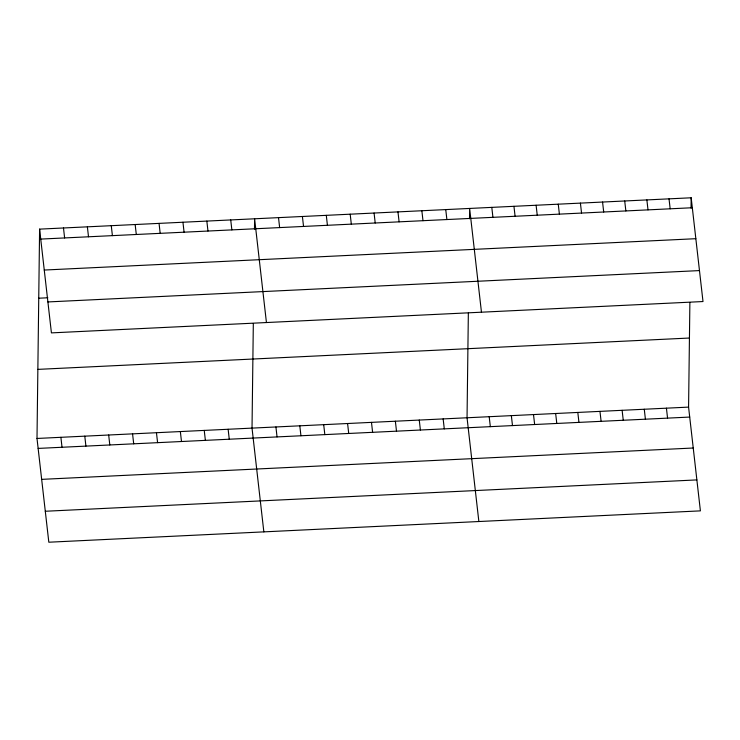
<?xml version="1.0" encoding="UTF-8"?>
<svg xmlns="http://www.w3.org/2000/svg" width="740" height="740" viewBox="0 0 740 740"><rect width="100%" height="100%" fill="white"/><g stroke="black" fill="none" stroke-linecap="round" stroke-linejoin="round"><path stroke-width="1.11" d="M689.884 302.447L688.579 407.111L700.401 510.868L48.822 542.216L37 438.459L39.599 229.132L691.179 197.784L703 301.541L51.421 332.889L39.599 229.132M253.321 323.454L252.025 428.118L263.847 531.866M254.486 229.15L254.615 218.79L266.437 322.548M468.346 313.103L467.042 417.767L478.863 521.524M469.512 218.809L469.641 208.449L481.463 312.197M691.049 208.153L691.179 197.784M40.728 239.085L692.316 207.737M44.252 270.045L695.841 238.696M38.739 298.211L47.841 297.776M47.887 301.939L699.476 270.59M37.86 369.38L689.44 338.032M37 438.459L688.579 407.111M38.138 448.412L689.717 417.064M41.662 479.363L693.241 448.014M45.297 511.257L696.877 479.909M669.025 198.857L670.163 208.8M646.871 199.92L648.009 209.873M666.426 408.175L667.563 418.128M624.717 200.984L625.855 210.937M644.272 409.239L645.41 419.192M602.563 202.048L603.701 212.001M622.118 410.312L623.256 420.255M580.41 203.112L581.548 213.065M599.964 411.375L601.102 421.328M558.256 204.185L559.394 214.128M577.811 412.439L578.948 422.392M536.102 205.248L537.24 215.201M555.657 413.503L556.795 423.456M513.949 206.312L515.086 216.265M533.503 414.567L534.641 424.519M491.795 207.376L492.933 217.329M511.349 415.639L512.487 425.583M489.196 416.703L490.333 426.656M445.748 209.596L446.886 219.549M421.856 210.743L422.993 220.696M443.149 418.914L444.287 428.867M397.963 211.89L399.101 221.843M419.266 420.07L420.394 430.014M374.079 213.046L375.208 222.99M395.373 421.217L396.501 431.17M350.187 214.193L351.315 224.146M371.48 422.364L372.608 432.317M326.294 215.34L327.422 225.293M347.587 423.511L348.725 433.464M302.401 216.487L303.539 226.44M323.695 424.668L324.832 434.611M278.508 217.643L279.646 227.596M299.802 425.815L300.94 435.768M275.918 426.962L277.047 436.914M230.723 219.937L231.861 229.89M206.839 221.094L207.968 231.037M228.133 429.265L229.261 439.218M182.947 222.24L184.075 232.194M204.24 430.412L205.378 440.365M159.054 223.388L160.182 233.34M180.347 431.559L181.485 441.512M135.161 224.535L136.299 234.488M156.454 432.715L157.592 442.659M111.268 225.691L112.406 235.635M132.562 433.862L133.7 443.815M87.376 226.838L88.513 236.791M108.678 435.009L109.807 444.962M63.483 227.985L64.621 237.938M84.785 436.156L85.914 446.109M60.893 437.312L62.021 447.256"/></g></svg>
